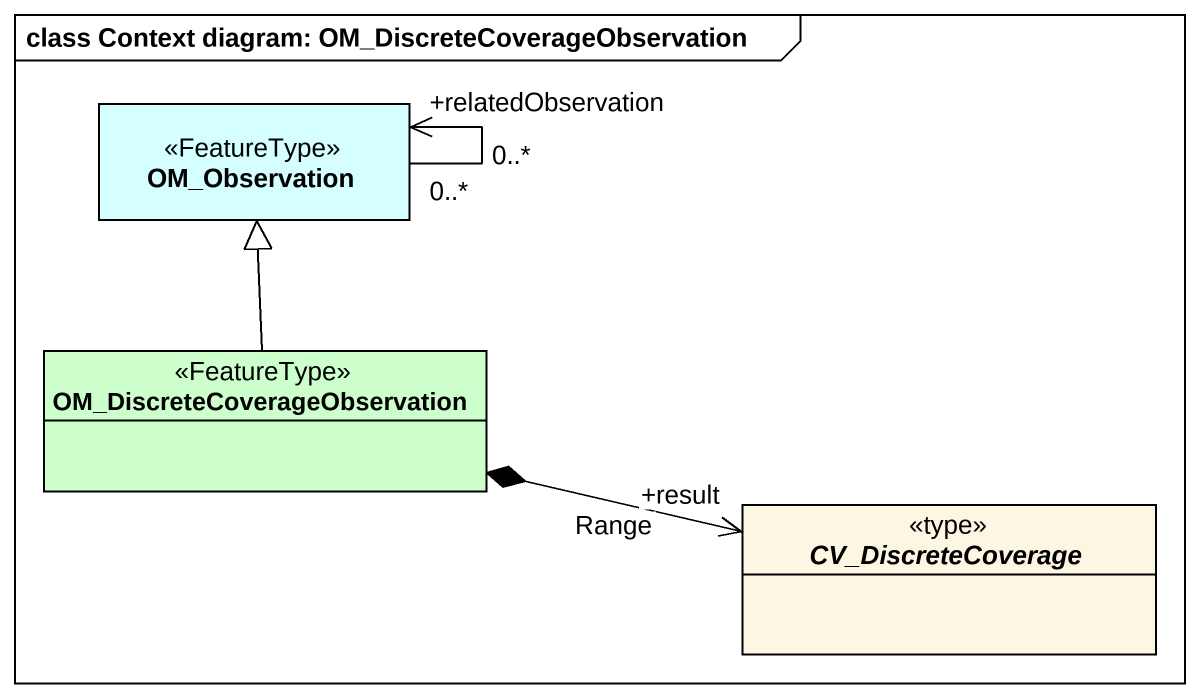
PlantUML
@startuml
mainframe class Context diagram: OM_DiscreteCoverageObservation
hide circle
hide empty members
class OM_Observation <<FeatureType>> #D5FFFF
class "OM_DiscreteCoverageObservation" as OM_DiscreteCoverageObservati <<FeatureType>> #CCFFCC
abstract class CV_DiscreteCoverage <<type>>
OM_Observation "0..*" --> "+relatedObservation\n0..*" OM_Observation
OM_DiscreteCoverageObservati -up-|> OM_Observation
CV_DiscreteCoverage "+result" <-left-* OM_DiscreteCoverageObservati : Range
@enduml
